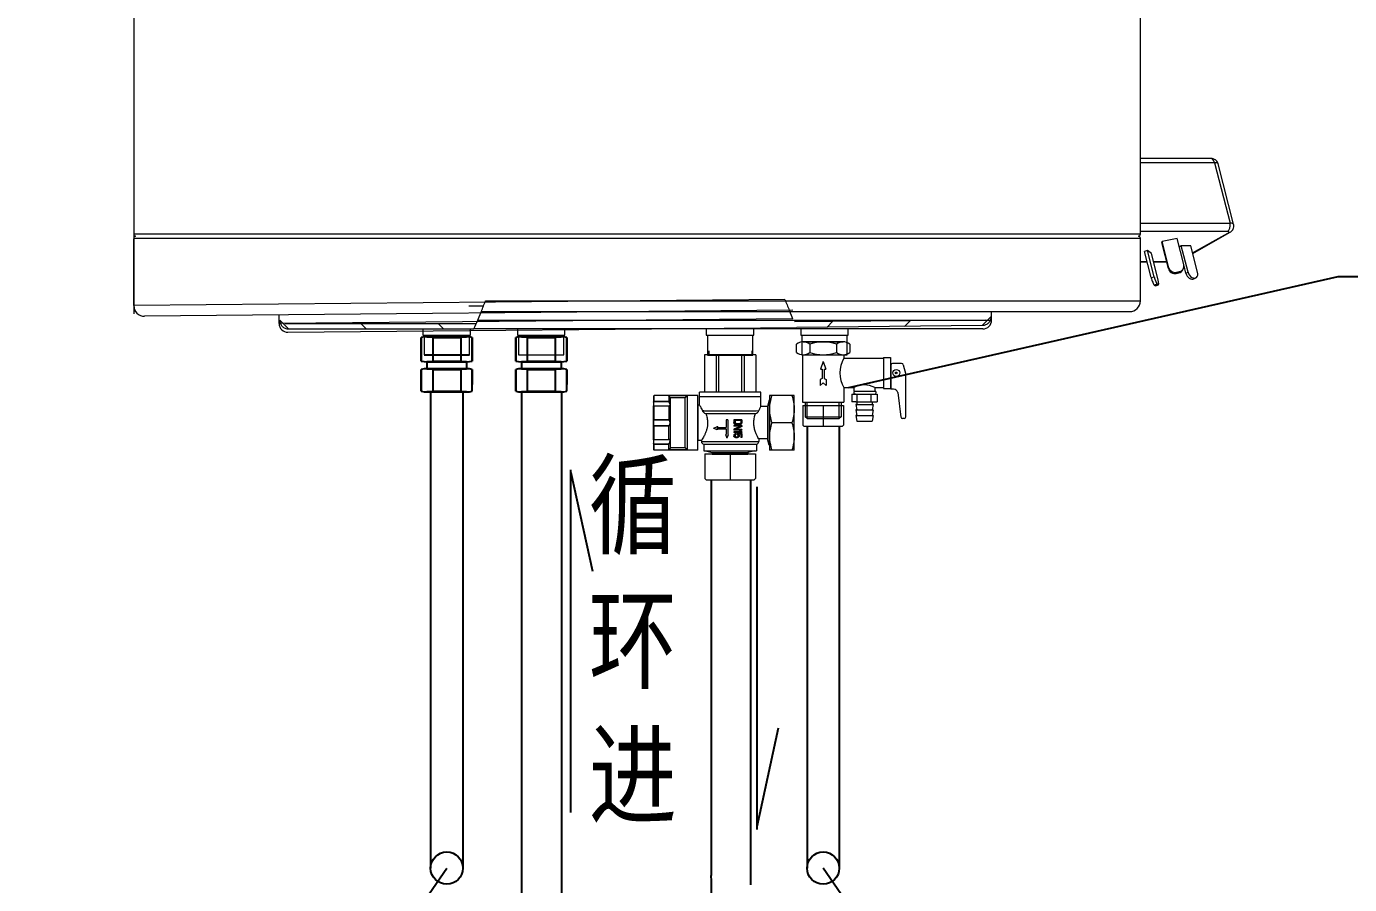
# Model space of a CAD drawing. Extents: x 27938 to 1507990, y 110129 to 923079.
# Drawn here: x 478687 to 483098, y 455730 to 458590 of the extents above; entities that cross this region are included whole.
import ezdxf

# ---------------------------------------------------------------- set-up
doc = ezdxf.new("R2010")
doc.units = 0
doc.header["$LTSCALE"] = 1000
doc.header["$MEASUREMENT"] = 0
doc.linetypes.add('CENTER', pattern=[50.8, 31.75, -6.35, 6.35, -6.35])
doc.linetypes.add('HIDDEN', pattern=[0.375, 0.25, -0.125])
for name, color, linetype in [('$TD_AUDIT_GENERATED_(2BA)', 7, 'Continuous'), ('$TD_AUDIT_GENERATED_(327)', 7, 'Continuous'), ('02___PRT_ALL_AXES', 7, 'Continuous'), ('3', 3, 'CENTER'), ('DEFAULT_2', 8, 'HIDDEN'), ('G1／2外丝循环热管', 7, 'Continuous'), ('TWT_TEXT', 7, 'Continuous'), ('三线漏电10A-2M', 7, 'Continuous'), ('太阳能', 252, 'Continuous'), ('实线层', 7, 'Continuous'), ('进出水斜面接头', 7, 'Continuous')]:
    doc.layers.add(name, color=color, linetype=linetype)
for name, color, linetype, lineweight in [('CAXA0', 7, 'Continuous', 70), ('细实线', 3, 'Continuous', 15), ('轮廓线', 7, 'Continuous', 40)]:
    doc.layers.add(name, color=color, linetype=linetype, lineweight=lineweight)
doc.styles.add('_TWT_DIM', font='', dxfattribs={"width": 0.8, "height": 3.5})
doc.styles.get('_TWT_DIM').set_extended_font_data('FangSong_GB2312')

# ---------------------------------------------------------------- blocks, each defined once
blk = doc.blocks.new('接头1')
at = {"layer": '太阳能', "color": 0, "linetype": 'ByBlock', "lineweight": -3, "ltscale": 100}
for p, q in [((-8.04, -0.48), (8.04, -0.48)), ((-8.04, -0.48), (-8.04, -13.86)), ((8.04, -0.48), (8.04, -13.86)), ((-11.3, -14.34), (-11.3, -18.28)), ((-8.04, -13.86), (8.04, -13.86)), ((11.3, -14.34), (11.3, -18.28)), ((-8.04, -18.77), (8.04, -18.77)), ((-8.04, -18.77), (-8.04, -31.03)), ((8.04, -18.77), (8.04, -31.03)), ((-8.04, -31.03), (8.04, -31.03))]:
    blk.add_line(p, q, dxfattribs=at)
for points in [[(-11.3, 0), (11.3, 0)], [(11.3, 0), (-11.3, 0)], [(-14.56, -13.86), (-14.56, -0.48)], [(-14.56, -0.48), (-14.56, -13.86)], [(14.56, -0.48), (14.56, -13.86)], [(14.56, -13.86), (14.56, -0.48)], [(11.3, -14.34), (-11.3, -14.34)], [(-11.3, -14.34), (11.3, -14.34)], [(-14.56, -31.03), (-14.56, -18.77)], [(-14.56, -18.77), (-14.56, -31.03)], [(-11.3, -18.28), (11.3, -18.28)], [(-11.3, -18.28), (11.3, -18.28)], [(11.3, -18.28), (-11.3, -18.28)], [(14.56, -18.77), (14.56, -27.19)], [(14.56, -31.03), (14.56, -18.77)], [(11.3, -31.52), (-11.3, -31.52)], [(-11.3, -31.52), (11.3, -31.52)]]:
    blk.add_lwpolyline(points, dxfattribs=at)
for centre, start, end in [((-11.3, -11.2), 73.08666, 106.91334), ((11.3, -11.2), 73.08666, 106.91334), ((-11.3, -3.14), 253.08666, 286.91334), ((11.3, -3.14), 253.08666, 286.91334), ((-11.3, -29.48), 73.08666, 106.91334), ((11.3, -29.48), 73.08666, 106.91334), ((-11.3, -20.32), 253.08666, 286.91334), ((11.3, -20.32), 253.08666, 286.91334)]:
    blk.add_arc(centre, 11.2, start, end, dxfattribs=at)

msp = doc.modelspace()

# ---------------------------------------------------------------- hatches: boundary and pattern name
at = {"layer": '$TD_AUDIT_GENERATED_(327)', "lineweight": 0}
h = msp.add_hatch(dxfattribs=at)
h.set_pattern_fill('LINE', color=0, scale=57.539569, angle=135, style=0)
h.set_pattern_definition([(135, (475638.2, 455562.7), (-129.18, -129.18), [])])
edge = h.paths.add_edge_path()
edge.add_line((479549.6, 457600.2), (479549.6, 457654.1))
edge.add_line((479549.6, 457654.1), (479531.6, 457654.1))
edge.add_line((479531.6, 457654.1), (479531.6, 457611))
edge.add_spline(control_points=[(479531.6, 457611), (479531.6, 457609.1), (479531.8, 457607.2), (479532.5, 457603.5), (479533, 457601.7), (479534.5, 457598.2), (479535.4, 457596.6), (479537.5, 457593.4), (479538.7, 457592), (479541.3, 457589.3), (479542.8, 457588.1), (479545.9, 457586), (479547.6, 457585.1), (479551.1, 457583.7), (479552.9, 457583.1), (479556.6, 457582.4), (479558.5, 457582.2), (479560.4, 457582.2)], knot_values=[0, 0, 0, 0, 0.125, 0.125, 0.25, 0.25, 0.375, 0.375, 0.5, 0.5, 0.625, 0.625, 0.75, 0.75, 0.875, 0.875, 1, 1, 1, 1], degree=3, periodic=0)
edge.add_line((479560.4, 457582.2), (480178.8, 457582.2))
edge.add_arc((478947.4, 458147.7), 1355.1, 335.3342, 336.1681)
edge.add_line((480186.9, 457600.2), (479549.6, 457600.2))
h = msp.add_hatch(dxfattribs=at)
h.set_pattern_fill('LINE', color=0, scale=57.539569, angle=135, style=0)
h.set_pattern_definition([(45.5408, (485815.08, 455610.72), (130.3935, -127.955), [])])
edge = h.paths.add_edge_path()
edge.add_line((481884.7, 457611.2), (481884.1, 457665.1))
edge.add_line((481884.1, 457665.1), (481902.1, 457665.3))
edge.add_line((481902.1, 457665.3), (481902.5, 457622.2))
edge.add_spline(control_points=[(481902.5, 457622.2), (481902.6, 457620.3), (481902.4, 457618.4), (481901.7, 457614.7), (481901.2, 457612.9), (481899.7, 457609.4), (481898.9, 457607.7), (481896.8, 457604.6), (481895.6, 457603.1), (481893, 457600.4), (481891.5, 457599.2), (481888.4, 457597.1), (481886.8, 457596.2), (481883.3, 457594.7), (481881.5, 457594.1), (481877.8, 457593.3), (481875.9, 457593.1), (481874, 457593.1)], knot_values=[0, 0, 0, 0, 0.125, 0.125, 0.25, 0.25, 0.375, 0.375, 0.5, 0.5, 0.625, 0.625, 0.75, 0.75, 0.875, 0.875, 1, 1, 1, 1], degree=3, periodic=0)
edge.add_line((481874, 457593.1), (481255.6, 457587.3))
edge.add_arc((482481.7, 458164.4), 1355.1, 204.3727, 205.2065, ccw=False)
edge.add_line((481247.3, 457605.2), (481884.7, 457611.2))

# ---------------------------------------------------------------- linework, layer by layer
at = {"layer": '$TD_AUDIT_GENERATED_(2BA)', "color": 0, "lineweight": 0}
for p, q in [((480327.8, 457495.9), (480478.8, 457495.9)), ((481272.4, 457495.9), (481423.4, 457495.9))]:
    msp.add_line(p, q, dxfattribs=at)
for centre, start, end in [((482481.7, 458164.4), 200.9255, 202.5565), ((478947.4, 458147.7), 337.9842, 339.6152)]:
    msp.add_arc(centre, 1355.1, start, end, dxfattribs=at)
at = {"layer": '$TD_AUDIT_GENERATED_(327)', "color": 0, "lineweight": 0}
for p, q in [((480209, 457657.7), (480162.3, 457657.7)), ((480191.6, 457611), (480204, 457641.1)), ((481242.5, 457615.9), (481229.9, 457645.9)), ((481904.7, 457611), (481904.7, 457639.7)), ((479529.6, 457599.8), (479529.3, 457628.5)), ((481242.5, 457615.9), (479529.6, 457599.8)), ((479549.6, 457600.2), (480186.9, 457600.2)), ((480191.6, 457611), (481904.7, 457611)), ((481884.7, 457611.2), (481247.3, 457605.2)), ((481874, 457593.1), (481255.6, 457587.3)), ((479558.6, 457571.3), (481255.6, 457587.3)), ((479560.4, 457582.2), (480178.8, 457582.2)), ((481875.9, 457582.2), (480178.8, 457582.2))]:
    msp.add_line(p, q, dxfattribs=at)
for centre, radius, start, end in [((479558.3, 457600), 28.8, 180.5408, 270.5408), ((478947.4, 458147.7), 1355.1, 335.3342, 336.6658), ((481875.9, 457611), 28.8, 270, 0)]:
    msp.add_arc(centre, radius, start, end, dxfattribs=at)
for points in [[(479531.6, 457611), (479531.6, 457609.1), (479531.8, 457607.2), (479532.5, 457603.5), (479533, 457601.7), (479534.5, 457598.2), (479535.4, 457596.6), (479537.5, 457593.4), (479538.7, 457592), (479541.3, 457589.3), (479542.8, 457588.1), (479545.9, 457586), (479547.6, 457585.1), (479551.1, 457583.7), (479552.9, 457583.1), (479556.6, 457582.4), (479558.5, 457582.2), (479560.4, 457582.2)], [(481902.5, 457622.2), (481902.6, 457620.3), (481902.4, 457618.4), (481901.7, 457614.7), (481901.2, 457612.9), (481899.7, 457609.4), (481898.9, 457607.7), (481896.8, 457604.6), (481895.6, 457603.1), (481893, 457600.4), (481891.5, 457599.2), (481888.4, 457597.1), (481886.8, 457596.2), (481883.3, 457594.7), (481881.5, 457594.1), (481877.8, 457593.3), (481875.9, 457593.1), (481874, 457593.1)]]:
    msp.add_open_spline(points, degree=3, knots=[0, 0, 0, 0, 0.125, 0.125, 0.25, 0.25, 0.375, 0.375, 0.5, 0.5, 0.625, 0.625, 0.75, 0.75, 0.875, 0.875, 1, 1, 1, 1], dxfattribs=at)
at = {"color": 0, "ltscale": 9}
for p, q in [((481428.8, 457386.6), (483060.7, 457756.5)), ((483060.7, 457756.5), (486428.5, 457756.5))]:
    msp.add_line(p, q, dxfattribs=at)
at = {"color": 0, "lineweight": 0}
for p, q in [((481254.3, 457503.5), (481254.3, 457531.5)), ((481276.6, 457539.1), (481410.1, 457539.1)), ((481298.8, 457531.5), (481298.8, 457503.5)), ((481387.9, 457531.5), (481387.9, 457503.5)), ((481432.4, 457531.5), (481432.4, 457503.5)), ((481274.3, 457496), (481274.3, 457337.7)), ((481276.6, 457495.9), (481410.1, 457495.9)), ((481343.4, 457473.2), (481334.7, 457448.4)), ((481343.4, 457473.2), (481352, 457448.4)), ((481412.4, 457496), (481412.4, 457484.4)), ((481412.4, 457484.4), (481544.8, 457484.4)), ((481544.8, 457487.3), (481544.8, 457484.4)), ((481544.8, 457487.3), (481567.8, 457487.3)), ((481544.8, 457484.4), (481544.8, 457383.7)), ((481567.8, 457487.3), (481567.8, 457383.7)), ((481569.1, 457461.4), (481569.1, 457380.8)), ((481604.9, 457467.1), (481574.9, 457467.1)), ((481610.5, 457462.7), (481618.6, 457429.7)), ((481339.9, 457416.8), (481333.6, 457413.9)), ((481333.6, 457413.9), (481333.6, 457393.8)), ((481334.7, 457448.4), (481339.9, 457448.4)), ((481339.9, 457448.4), (481339.9, 457416.8)), ((481346.8, 457448.4), (481352, 457448.4)), ((481346.8, 457448.4), (481346.8, 457416.8)), ((481346.8, 457416.8), (481353.1, 457413.9)), ((481353.1, 457413.9), (481353.1, 457393.8)), ((481618.6, 457343.1), (481618.6, 457429.7)), ((481343.4, 457402.4), (481333.6, 457393.8)), ((481343.4, 457402.4), (481353.1, 457393.8)), ((481412.4, 457386.6), (481445.1, 457386.6)), ((481412.4, 457386.6), (481412.4, 457337.7)), ((481445.1, 457375.1), (481507.1, 457375.1)), ((481504.5, 457375.1), (481515.5, 457375.1)), ((481515.7, 457386.6), (481544.8, 457386.6)), ((481544.8, 457383.7), (481567.8, 457383.7)), ((481578.3, 457380.8), (481569.1, 457380.8)), ((481592.4, 457370.2), (481602.6, 457288)), ((481274.3, 457337.7), (481286.7, 457337.7)), ((481283.8, 457337.7), (481412.4, 457337.7)), ((481283.8, 457337.7), (481283.8, 457288.8)), ((481402.9, 457337.7), (481402.9, 457288.8)), ((481439, 457364.2), (481439, 457339.5)), ((481439, 457364.2), (481455.4, 457364.2)), ((481452.8, 457339.5), (481439, 457339.5)), ((481452.3, 457330.3), (481455.7, 457311.9)), ((481455.4, 457330.3), (481452.3, 457330.3)), ((481452.8, 457339.5), (481504, 457339.5)), ((481455.4, 457364.2), (481455.4, 457330.3)), ((481455.4, 457364.2), (481501.5, 457364.2)), ((481455.4, 457330.3), (481506.6, 457330.3)), ((481501.5, 457364.2), (481523.9, 457364.2)), ((481502.4, 457364.2), (481502.4, 457339.5)), ((481504, 457339.5), (481523.9, 457339.5)), ((481509.8, 457330.3), (481506.4, 457311.9)), ((481506.6, 457339.5), (481506.6, 457330.3)), ((481506.6, 457330.3), (481509.8, 457330.3)), ((481523.9, 457364.2), (481523.9, 457339.5)), ((481618.6, 457288.8), (481618.6, 457343.1)), ((481289.6, 457283), (481283.8, 457288.8)), ((481283.8, 457288.8), (481402.9, 457288.8)), ((481289.6, 457283), (481397.2, 457283)), ((481402.9, 457288.8), (481397.2, 457283)), ((481452.3, 457311.9), (481455.7, 457293.4)), ((481455.7, 457311.9), (481452.3, 457311.9)), ((481455.7, 457293.4), (481452.3, 457293.4)), ((481452.3, 457293.4), (481455.7, 457275)), ((481455.7, 457311.9), (481506.4, 457311.9)), ((481455.7, 457293.4), (481506.4, 457293.4)), ((481509.8, 457311.9), (481506.4, 457293.4)), ((481506.4, 457311.9), (481509.8, 457311.9)), ((481506.4, 457293.4), (481509.8, 457293.4)), ((481509.8, 457293.4), (481506.4, 457275)), ((481612.9, 457283), (481608.3, 457283)), ((481455.7, 457275), (481506.4, 457275))]:
    msp.add_line(p, q, dxfattribs=at)
at = {"color": 7, "lineweight": 0}
for p, q in [((480947.6, 457495.9), (480947.6, 457371.2)), ((481118.6, 457495.9), (480947.6, 457495.9)), ((480986.1, 457495.9), (480986.1, 457371.2)), ((480994.6, 457495.9), (480994.6, 457371.2)), ((481071.6, 457495.9), (481071.6, 457371.2)), ((481080.1, 457495.9), (481080.1, 457371.2)), ((481118.6, 457495.9), (481118.6, 457371.2)), ((480778, 457358.1), (480778, 457324.9)), ((480778, 457213.4), (480778, 457324.9)), ((480779.1, 457326), (480779.1, 457338.4)), ((480779.7, 457339), (480779.7, 457359.8)), ((480829, 457340.1), (480779.7, 457340.1)), ((480828.5, 457339), (480779.7, 457339)), ((480779.7, 457326.1), (480828.6, 457326.1)), ((480779.7, 457278.3), (480779.7, 457326.1)), ((480779.7, 457325.7), (480829, 457325.7)), ((480828.5, 457339), (480829, 457340.1)), ((480828.6, 457326.1), (480828.6, 457326.1)), ((480828.8, 457325.9), (480829, 457325.7)), ((480891.4, 457359.5), (480829, 457359.5)), ((480834.7, 457352.5), (480829, 457359.5)), ((480829, 457359.5), (480829, 457340.2)), ((480829, 457340.2), (480829, 457340.1)), ((480829, 457325.7), (480829, 457325.5)), ((480829, 457325.5), (480829, 457279.5)), ((480829.7, 457325.9), (480829.7, 457325.9)), ((480882.9, 457352.5), (480834.7, 457352.5)), ((480834.7, 457185.7), (480834.7, 457352.5)), ((480891.4, 457359.5), (480882.9, 457352.5)), ((480882.9, 457185.7), (480882.9, 457352.5)), ((480891.4, 457178.7), (480891.4, 457359.5)), ((481163.5, 457344.1), (481157.8, 457323)), ((481163.5, 457344.1), (481163.5, 457194.2)), ((481164.1, 457359.8), (481164.1, 457178.4)), ((481246.8, 457359.8), (481164.1, 457359.8)), ((481246.8, 457178.4), (481246.8, 457359.8)), ((480945.5, 457308.6), (480941.1, 457308.6)), ((480951.9, 457300.3), (481117.9, 457300.3)), ((481112.5, 457308.5), (480953.5, 457308.5)), ((481112.6, 457308.5), (481112.5, 457308.5)), ((481120.5, 457308.5), (481112.6, 457308.5)), ((481128.3, 457308.6), (481120.5, 457308.5)), ((481157.8, 457323), (481135.1, 457323)), ((481157.8, 457323), (481157.8, 457215.3)), ((480779.1, 457260.4), (480779.1, 457277.9)), ((480829, 457279.3), (480779.7, 457279.3)), ((480828.5, 457278.3), (480779.7, 457278.3)), ((480779.7, 457260), (480828.5, 457260)), ((480779.7, 457212.2), (480779.7, 457260)), ((480779.7, 457258.9), (480829, 457258.9)), ((480829, 457279.5), (480829, 457279.3)), ((480829, 457258.9), (480829, 457258.7)), ((480829, 457212.8), (480829, 457258.7)), ((480977.2, 457251.4), (480989.3, 457255.9)), ((480977.2, 457251.4), (480989.3, 457247)), ((480991.8, 457255.9), (480989.3, 457255.9)), ((480989.3, 457255.9), (480989.3, 457254)), ((480989.3, 457254), (481019.9, 457254)), ((480989.3, 457248.9), (481019.9, 457248.9)), ((480989.3, 457248.9), (480989.3, 457247)), ((480991.8, 457247), (480989.3, 457247)), ((480991.8, 457255.9), (480991.8, 457254)), ((480991.8, 457248.9), (480991.8, 457247)), ((481025.8, 457279.6), (481019.9, 457279.6)), ((481019.9, 457279.6), (481019.9, 457254)), ((481019.9, 457248.9), (481019.9, 457230.5)), ((481025.3, 457279.6), (481025.3, 457230.5)), ((481025.8, 457279.6), (481025.8, 457230.5)), ((481045, 457279.6), (481045, 457270.1)), ((481072.7, 457279.6), (481045, 457279.6)), ((481045.6, 457268.1), (481045, 457270.1)), ((481045, 457260.5), (481045, 457258.1)), ((481072.7, 457260.5), (481045, 457260.5)), ((481068.6, 457258.1), (481045, 457258.1)), ((481068.6, 457258.1), (481045, 457248.1)), ((481045, 457248.1), (481045, 457244.5)), ((481072.7, 457244.5), (481045, 457244.5)), ((481045, 457239), (481045, 457236.6)), ((481067.4, 457239), (481045, 457239)), ((481072.7, 457236.6), (481045, 457236.6)), ((481046.7, 457266.5), (481045.6, 457268.1)), ((481049, 457264.9), (481046.7, 457266.5)), ((481048.4, 457277.2), (481048.4, 457270.1)), ((481068.6, 457277.2), (481048.4, 457277.2)), ((481049, 457268.5), (481048.4, 457270.1)), ((481050.5, 457270.1), (481048.4, 457270.1)), ((481050.2, 457267.3), (481049, 457268.5)), ((481051, 457268.5), (481049, 457268.5)), ((481051.3, 457264.1), (481049, 457264.9)), ((481072, 457256.9), (481049, 457246.9)), ((481072.7, 457246.9), (481049, 457246.9)), ((481051.9, 457266.5), (481050.2, 457267.3)), ((481052.1, 457267.3), (481050.2, 457267.3)), ((481050.5, 457277.2), (481050.5, 457270.1)), ((481051, 457268.5), (481050.5, 457270.1)), ((481052.1, 457267.3), (481051, 457268.5)), ((481072.7, 457256.9), (481051, 457246.9)), ((481054.2, 457263.7), (481051.3, 457264.1)), ((481054.2, 457266.1), (481051.9, 457266.5)), ((481053.7, 457266.5), (481051.9, 457266.5)), ((481053.7, 457266.5), (481052.1, 457267.3)), ((481055.9, 457266.1), (481053.7, 457266.5)), ((481062.8, 457266.1), (481054.2, 457266.1)), ((481064, 457263.7), (481054.2, 457263.7)), ((481065.1, 457266.5), (481062.8, 457266.1)), ((481065.7, 457264.1), (481062.8, 457263.7)), ((481067.4, 457239), (481063.4, 457241.4)), ((481068.9, 457241.4), (481063.4, 457241.4)), ((481066.7, 457264.1), (481064, 457263.7)), ((481066.8, 457267.3), (481065.1, 457266.5)), ((481068, 457264.9), (481065.7, 457264.1)), ((481066.7, 457264.1), (481065.7, 457264.1)), ((481068.9, 457264.9), (481066.7, 457264.1)), ((481068, 457268.5), (481066.8, 457267.3)), ((481068.6, 457270.1), (481068, 457268.5)), ((481070.3, 457266.5), (481068, 457264.9)), ((481068.9, 457264.9), (481068, 457264.9)), ((481072, 457239), (481068, 457241.4)), ((481068.6, 457277.2), (481068.6, 457270.1)), ((481071.1, 457266.5), (481068.9, 457264.9)), ((481072.7, 457239), (481068.9, 457241.4)), ((481071.4, 457268.1), (481070.3, 457266.5)), ((481071.1, 457266.5), (481070.3, 457266.5)), ((481072.2, 457268.1), (481071.1, 457266.5)), ((481072, 457270.1), (481071.4, 457268.1)), ((481072.2, 457268.1), (481071.4, 457268.1)), ((481072, 457279.6), (481072, 457270.1)), ((481072.7, 457270.1), (481072, 457270.1)), ((481072, 457260.5), (481072, 457256.9)), ((481072.7, 457256.9), (481072, 457256.9)), ((481072, 457246.9), (481072, 457244.5)), ((481072.7, 457239), (481072, 457239)), ((481072, 457239), (481072, 457236.6)), ((481072.7, 457270.1), (481072.2, 457268.1)), ((481072.7, 457279.6), (481072.7, 457270.1)), ((481072.7, 457260.5), (481072.7, 457256.9)), ((481072.7, 457246.9), (481072.7, 457244.5)), ((481072.7, 457239), (481072.7, 457236.6)), ((481239.2, 457269.1), (481171.7, 457269.1)), ((480778, 457213.4), (480778, 457180.1)), ((480779.1, 457199.9), (480779.1, 457212.2)), ((480829, 457212.6), (480779.7, 457212.6)), ((480828.6, 457212.2), (480779.7, 457212.2)), ((480779.7, 457199.2), (480828.5, 457199.2)), ((480779.7, 457178.4), (480779.7, 457199.2)), ((480779.7, 457198.2), (480829, 457198.2)), ((480828.5, 457199.2), (480829, 457198.2)), ((480828.6, 457212.2), (480828.6, 457212.2)), ((480828.8, 457212.3), (480829, 457212.6)), ((480829, 457212.8), (480829, 457212.6)), ((480829, 457198.2), (480829, 457198)), ((480829, 457178.7), (480829, 457198)), ((480829.7, 457212.3), (480829.7, 457212.3)), ((480937.6, 457209.9), (480937.6, 457206.7)), ((480937.6, 457206.7), (481128.6, 457206.7)), ((480945.2, 457198.3), (481121, 457198.3)), ((480945.2, 457198.3), (480945.2, 457175.6)), ((481017.9, 457230.5), (481019.9, 457230.5)), ((481017.9, 457230.5), (481022.6, 457219.1)), ((481022.6, 457219.1), (481027.3, 457230.5)), ((481023.2, 457219.1), (481022.6, 457219.1)), ((481023.2, 457219.1), (481027.7, 457230.5)), ((481027.7, 457230.5), (481025.3, 457230.5)), ((481045.6, 457229.4), (481045, 457227.4)), ((481045, 457227.4), (481045, 457225)), ((481045.6, 457223), (481045, 457225)), ((481047.3, 457231.4), (481045.6, 457229.4)), ((481047.3, 457221), (481045.6, 457223)), ((481049.6, 457232.6), (481047.3, 457231.4)), ((481049.6, 457219.8), (481047.3, 457221)), ((481048.4, 457229), (481047.9, 457227.4)), ((481049.9, 457227.4), (481047.9, 457227.4)), ((481047.9, 457227.4), (481047.9, 457225)), ((481048.4, 457223.4), (481047.9, 457225)), ((481049.9, 457225), (481047.9, 457225)), ((481049.6, 457230.2), (481048.4, 457229)), ((481050.5, 457229), (481048.4, 457229)), ((481049.6, 457222.2), (481048.4, 457223.4)), ((481050.5, 457223.4), (481048.4, 457223.4)), ((481051.9, 457233.4), (481049.6, 457232.6)), ((481051.9, 457231), (481049.6, 457230.2)), ((481051.5, 457230.2), (481049.6, 457230.2)), ((481051.3, 457221.4), (481049.6, 457222.2)), ((481051.5, 457222.2), (481049.6, 457222.2)), ((481052.5, 457219), (481049.6, 457219.8)), ((481050.5, 457229), (481049.9, 457227.4)), ((481049.9, 457227.4), (481049.9, 457225)), ((481050.5, 457223.4), (481049.9, 457225)), ((481051.5, 457230.2), (481050.5, 457229)), ((481051.5, 457222.2), (481050.5, 457223.4)), ((481053, 457221), (481051.3, 457221.4)), ((481053.2, 457221.4), (481051.3, 457221.4)), ((481053.7, 457231), (481051.5, 457230.2)), ((481053.2, 457221.4), (481051.5, 457222.2)), ((481053.7, 457233.4), (481051.9, 457233.4)), ((481051.9, 457233.4), (481051.9, 457231)), ((481053.7, 457231), (481051.9, 457231)), ((481056.4, 457219), (481052.5, 457219)), ((481054.2, 457221), (481053, 457221)), ((481054.5, 457221.1), (481053.2, 457221.4)), ((481053.7, 457233.4), (481053.7, 457231)), ((481055.9, 457221.4), (481054.2, 457221)), ((481057.6, 457219.8), (481054.8, 457219)), ((481057.6, 457222.2), (481055.9, 457221.4)), ((481059.1, 457219.8), (481056.4, 457219)), ((481072.7, 457233.4), (481057.1, 457233.4)), ((481057.1, 457233.4), (481057.1, 457230.6)), ((481058.8, 457229), (481057.1, 457230.6)), ((481058.8, 457223.4), (481057.6, 457222.2)), ((481059.9, 457221), (481057.6, 457219.8)), ((481059.1, 457219.8), (481057.6, 457219.8)), ((481059.4, 457227.4), (481058.8, 457229)), ((481059.4, 457225), (481058.8, 457223.4)), ((481061.3, 457221), (481059.1, 457219.8)), ((481059.4, 457227.4), (481059.4, 457225)), ((481069.1, 457231.4), (481059.9, 457231.4)), ((481061.7, 457229.4), (481059.9, 457231.4)), ((481061.7, 457223), (481059.9, 457221)), ((481061.3, 457221), (481059.9, 457221)), ((481062.9, 457229.4), (481061.3, 457231.4)), ((481062.9, 457223), (481061.3, 457221)), ((481062.9, 457229.4), (481061.7, 457229.4)), ((481062.2, 457227.4), (481061.7, 457229.4)), ((481062.2, 457225), (481061.7, 457223)), ((481062.9, 457223), (481061.7, 457223)), ((481063.5, 457227.4), (481062.2, 457227.4)), ((481062.2, 457227.4), (481062.2, 457225)), ((481063.5, 457225), (481062.2, 457225)), ((481063.5, 457227.4), (481062.9, 457229.4)), ((481063.5, 457225), (481062.9, 457223)), ((481063.5, 457227.4), (481063.5, 457225)), ((481069.1, 457231.4), (481069.1, 457219.8)), ((481072.7, 457219.8), (481069.1, 457219.8)), ((481072, 457233.4), (481072, 457219.8)), ((481072.7, 457233.4), (481072.7, 457219.8)), ((481121, 457198.3), (481121, 457175.6)), ((481128.6, 457215.3), (481128.6, 457206.7)), ((481157.8, 457215.3), (481128.6, 457215.3)), ((481163.5, 457194.2), (481157.8, 457215.3)), ((480834.7, 457185.7), (480829, 457178.7)), ((480891.4, 457178.7), (480829, 457178.7)), ((480882.9, 457185.7), (480834.7, 457185.7)), ((480891.4, 457178.7), (480882.9, 457185.7)), ((480950.9, 457175.6), (480973.6, 457169.9)), ((480973.6, 457169.9), (481092.6, 457169.9)), ((480973.6, 457169.9), (480973.6, 457164.2)), ((480973.6, 457164.2), (481092.6, 457164.2)), ((481115.3, 457175.6), (481092.6, 457169.9)), ((481092.6, 457169.9), (481092.6, 457164.2)), ((481246.8, 457178.4), (481164.1, 457178.4))]:
    msp.add_line(p, q, dxfattribs=at)
at = {"color": 0, "lineweight": 0, "ltscale": 0.5}
for p, q in [((481445.1, 457386.6), (481445.1, 457375.1)), ((481515.5, 457386.6), (481515.5, 457375.1))]:
    msp.add_line(p, q, dxfattribs=at)
at = {"color": 7, "lineweight": 0}
for points in [[(480778, 457324.9), (480778, 457325.2), (480778.2, 457325.5), (480778.4, 457325.8), (480778.7, 457325.9), (480778.9, 457326), (480779.2, 457326.1), (480779.5, 457326.1), (480779.7, 457326.1)], [(480828.6, 457326.1), (480829.1, 457326), (480829.7, 457325.9)], [(480779.7, 457212.2), (480779.6, 457212.2), (480779.2, 457212.2), (480778.9, 457212.2), (480778.7, 457212.3), (480778.4, 457212.5), (480778.2, 457212.7), (480778, 457213), (480778, 457213.4)], [(480829.7, 457212.3), (480829.1, 457212.3), (480828.6, 457212.2)]]:
    msp.add_lwpolyline(points, dxfattribs=at)
at = {"color": 0, "lineweight": 0}
for radius in [11.5, 2.88]:
    msp.add_circle((481587, 457435.5), radius, dxfattribs=at)
for centre, radius, start, end in [((481276.6, 457502.6), 36.5, 52.3965, 127.6035), ((481276.6, 457532.4), 36.5, 232.3965, 307.6035), ((481343.4, 457404.5), 134.5, 70.6782, 109.3218), ((481343.4, 457630.4), 134.5, 250.6782, 289.3218), ((481410.1, 457502.6), 36.5, 52.3965, 127.6035), ((481410.1, 457532.4), 36.5, 232.3965, 307.6035), ((481497.2, 457435.5), 97.9, 150.012, 209.988), ((481574.9, 457461.4), 5.75, 90, 180), ((481604.9, 457461.4), 5.75, 13.8287, 90), ((481480.3, 457319.1), 76.1, 62.4208, 117.5792), ((481514.1, 457369.6), 5.64, 286.7175, 74.8046), ((481578.3, 457366.4), 14.4, 15.0701, 90), ((481608.3, 457288.8), 5.75, 180, 270), ((481612.9, 457288.8), 5.75, 270, 0)]:
    msp.add_arc(centre, radius, start, end, dxfattribs=at)
at = {"color": 7, "lineweight": 0}
for centre, radius, start, end in [((480779.7, 457358.1), 1.7, 90, 180), ((480952.6, 458204.8), 896.2, 269.5505, 270.0589), ((480946.1, 457206.7), 8.5, 180, 264.2608), ((481120.1, 457206.7), 8.5, 275.7392, 0), ((480779.7, 457180.1), 1.7, 180, 270)]:
    msp.add_arc(centre, radius, start, end, dxfattribs=at)
at = {"color": 0, "lineweight": 0, "extrusion": (0, 0, -1)}
msp.add_ellipse((481451, 457369.6), major_axis=(0, 5.33), ratio=0.821044, start_param=3.061841, end_param=6.362936, dxfattribs=at)
at = {"color": 7, "lineweight": 0}
for points, knots in [([(480778, 457338.5), (480778, 457338.7), (480778.1, 457339.1), (480778.4, 457339.6), (480779, 457340), (480779.5, 457340.1), (480779.7, 457340.1)], [0, 0, 0, 0, 0.237291, 0.481603, 0.736752, 1, 1, 1, 1]), ([(480778, 457338.5), (480778, 457338.5), (480778, 457338.5), (480778.1, 457338.5), (480778.2, 457338.5), (480778.4, 457338.4), (480778.7, 457338.4), (480779, 457338.4), (480779.1, 457338.4)], [0, 0, 0, 0, 0.026976, 0.085989, 0.178739, 0.302157, 0.62268, 1, 1, 1, 1]), ([(480779.7, 457325.7), (480779.5, 457325.7), (480779.1, 457325.6), (480778.7, 457325.5), (480778.5, 457325.4), (480778.3, 457325.3), (480778.1, 457325.1), (480778, 457325), (480778, 457324.9)], [0, 0, 0, 0, 0.327842, 0.47923, 0.616495, 0.736879, 0.839483, 1, 1, 1, 1]), ([(480779.7, 457339), (480779.6, 457339), (480779.4, 457339), (480779.2, 457338.8), (480779.1, 457338.6), (480779.1, 457338.4)], [0, 0, 0, 0, 0.252892, 0.50505, 1, 1, 1, 1]), ([(480833, 457329.9), (480832.9, 457330.7), (480832.5, 457332.3), (480831.4, 457334.6), (480830.1, 457336.8), (480829, 457338.3), (480828.5, 457339)], [0, 0, 0, 0, 0.222137, 0.472559, 0.735363, 1, 1, 1, 1]), ([(480828.6, 457326.1), (480828.6, 457326.1), (480828.7, 457326), (480828.8, 457326), (480828.8, 457325.9)], [0, 0, 0, 0, 0.229322, 1, 1, 1, 1]), ([(480833.9, 457329.7), (480833.8, 457330.6), (480833.3, 457332.4), (480832.2, 457335), (480830.8, 457337.7), (480829.6, 457339.4), (480829, 457340.2)], [0, 0, 0, 0, 0.222037, 0.472713, 0.735832, 1, 1, 1, 1]), ([(480829, 457325.5), (480829.3, 457325.4), (480830, 457325.3), (480831, 457325.2), (480831.9, 457325.4), (480832.6, 457325.8), (480833.3, 457326.5), (480833.7, 457327.4), (480833.9, 457328.5), (480833.9, 457329.3), (480833.9, 457329.7)], [0, 0, 0, 0, 0.130219, 0.250305, 0.362016, 0.469363, 0.579063, 0.699665, 0.838702, 1, 1, 1, 1]), ([(480829.7, 457325.9), (480830.2, 457325.9), (480830.9, 457326), (480831.7, 457326.4), (480832.2, 457326.9), (480832.7, 457327.4), (480832.9, 457328.2), (480833, 457329), (480833, 457329.6), (480833, 457329.9)], [0, 0, 0, 0, 0.235168, 0.346094, 0.456718, 0.572262, 0.698522, 0.840338, 1, 1, 1, 1]), ([(480931, 457328.4), (480932.1, 457326.6), (480935.7, 457320.2), (480939, 457313.5), (480941.1, 457308.6)], [0, 0, 0, 0, 0.275465, 1, 1, 1, 1]), ([(481171.7, 457359.8), (481169.4, 457352.5), (481166.5, 457341.2), (481164.4, 457326), (481164.1, 457318.3), (481164.1, 457314.5)], [0, 0, 0, 0, 0.501439, 0.750965, 1, 1, 1, 1]), ([(481239.2, 457359.8), (481241.5, 457352.5), (481244.4, 457341.2), (481246.5, 457326), (481246.8, 457318.3), (481246.8, 457314.5)], [0, 0, 0, 0, 0.501439, 0.750965, 1, 1, 1, 1]), ([(480941.1, 457308.5), (480941.5, 457307.6), (480942.7, 457305.7), (480946, 457302.4), (480949.3, 457300.8), (480951.7, 457300.3)], [0, 0, 0, 0, 0.225457, 0.470621, 1, 1, 1, 1]), ([(480951.7, 457300.3), (480951.7, 457300.3), (480951.8, 457300.3), (480951.9, 457300.3), (480951.9, 457300.3)], [0, 0, 0, 0, 0.498698, 1, 1, 1, 1]), ([(480951.9, 457300.3), (480953.8, 457295.5), (480956.1, 457288), (480957.8, 457277.4), (480958.2, 457271.9), (480958.2, 457269.1)], [0, 0, 0, 0, 0.48171, 0.738338, 1, 1, 1, 1]), ([(481128.6, 457215.3), (481128.2, 457216), (481126.8, 457218.6), (481123.8, 457224.2), (481119.7, 457233.1), (481115.4, 457244.6), (481112.3, 457258.2), (481111.6, 457272.9), (481113.7, 457287.1), (481116.4, 457296.1), (481117.9, 457300.3)], [0, 0, 0, 0, 0.026763, 0.102133, 0.215426, 0.356178, 0.515583, 0.683906, 0.849037, 1, 1, 1, 1]), ([(481117.9, 457300.3), (481120.4, 457300.8), (481123.7, 457302.5), (481126.9, 457305.8), (481127.9, 457307.7), (481128.3, 457308.6)], [0, 0, 0, 0, 0.539959, 0.782499, 1, 1, 1, 1]), ([(481128.3, 457308.6), (481129.8, 457312.2), (481132, 457317), (481134.5, 457321.7), (481135.1, 457323)], [0, 0, 0, 0, 0.730654, 1, 1, 1, 1]), ([(481164.1, 457314.5), (481164.1, 457310.6), (481164.4, 457303), (481166.5, 457287.7), (481169.4, 457276.5), (481171.7, 457269.1)], [0, 0, 0, 0, 0.249035, 0.498561, 1, 1, 1, 1]), ([(481246.8, 457314.5), (481246.8, 457310.6), (481246.5, 457303), (481244.4, 457287.7), (481241.5, 457276.5), (481239.2, 457269.1)], [0, 0, 0, 0, 0.249035, 0.498561, 1, 1, 1, 1]), ([(480778, 457278.8), (480778, 457278.9), (480778.1, 457279), (480778.3, 457279.1), (480778.5, 457279.2), (480778.7, 457279.2), (480779.1, 457279.3), (480779.5, 457279.3), (480779.7, 457279.3)], [0, 0, 0, 0, 0.129499, 0.225923, 0.346115, 0.488082, 0.648041, 1, 1, 1, 1]), ([(480778, 457278.8), (480778, 457278.7), (480778, 457278.4), (480778.3, 457278.1), (480778.7, 457277.9), (480779, 457277.9), (480779.1, 457277.9)], [0, 0, 0, 0, 0.220039, 0.458702, 0.72146, 1, 1, 1, 1]), ([(480778, 457259.5), (480778, 457259.6), (480778, 457259.8), (480778.3, 457260.1), (480778.7, 457260.3), (480779, 457260.4), (480779.1, 457260.3)], [0, 0, 0, 0, 0.220052, 0.458717, 0.721458, 1, 1, 1, 1]), ([(480779.7, 457258.9), (480779.5, 457258.9), (480779.1, 457259), (480778.6, 457259), (480778.3, 457259.2), (480778.1, 457259.3), (480778, 457259.4), (480778, 457259.5)], [0, 0, 0, 0, 0.351785, 0.653576, 0.773826, 0.870333, 1, 1, 1, 1]), ([(480779.7, 457278.3), (480779.6, 457278.3), (480779.5, 457278.3), (480779.3, 457278.2), (480779.1, 457278.1), (480779.1, 457278), (480779.1, 457277.9)], [0, 0, 0, 0, 0.303713, 0.575521, 0.802454, 1, 1, 1, 1]), ([(480779.1, 457260.4), (480779.1, 457260.3), (480779.1, 457260.2), (480779.3, 457260.1), (480779.5, 457260), (480779.6, 457260), (480779.7, 457260)], [0, 0, 0, 0, 0.197977, 0.424389, 0.696079, 1, 1, 1, 1]), ([(480828.5, 457278.3), (480828.6, 457278.4), (480828.8, 457278.7), (480828.9, 457279.1), (480829, 457279.3)], [0, 0, 0, 0, 0.455896, 1, 1, 1, 1]), ([(480833, 457269.2), (480833, 457270.1), (480832.8, 457272), (480831.7, 457274.6), (480830.3, 457276.7), (480829.1, 457277.8), (480828.5, 457278.3)], [0, 0, 0, 0, 0.275569, 0.536454, 0.77751, 1, 1, 1, 1]), ([(480828.5, 457260), (480829.1, 457260.5), (480830.3, 457261.6), (480831.7, 457263.7), (480832.8, 457266.3), (480833, 457268.2), (480833, 457269.2)], [0, 0, 0, 0, 0.222326, 0.463381, 0.724379, 1, 1, 1, 1]), ([(480828.5, 457260), (480828.6, 457259.8), (480828.8, 457259.5), (480828.9, 457259.1), (480829, 457258.9)], [0, 0, 0, 0, 0.455901, 1, 1, 1, 1]), ([(480833.9, 457269.2), (480833.9, 457270.3), (480833.6, 457272.4), (480832.5, 457275.3), (480831, 457277.7), (480829.7, 457279), (480829, 457279.5)], [0, 0, 0, 0, 0.278673, 0.541432, 0.781703, 1, 1, 1, 1]), ([(480829, 457258.7), (480830.4, 457259.8), (480832.3, 457262.2), (480833.6, 457265.9), (480833.9, 457268.1), (480833.9, 457269.2)], [0, 0, 0, 0, 0.456993, 0.720574, 1, 1, 1, 1]), ([(481171.7, 457269.1), (481169.4, 457261.8), (481166.5, 457250.5), (481164.4, 457235.3), (481164.1, 457227.6), (481164.1, 457223.8)], [0, 0, 0, 0, 0.501439, 0.750965, 1, 1, 1, 1]), ([(481239.2, 457269.1), (481241.5, 457261.8), (481244.4, 457250.5), (481246.5, 457235.3), (481246.8, 457227.6), (481246.8, 457223.8)], [0, 0, 0, 0, 0.501439, 0.750965, 1, 1, 1, 1]), ([(480778, 457213.4), (480778, 457213.4), (480778, 457213.3), (480778, 457213.2), (480778.1, 457213.1)], [0, 0, 0, 0, 0.236609, 1, 1, 1, 1]), ([(480778, 457199.7), (480778, 457199.7), (480778, 457199.8), (480778.1, 457199.8), (480778.2, 457199.8), (480778.4, 457199.8), (480778.7, 457199.8), (480779, 457199.8), (480779.1, 457199.8)], [0, 0, 0, 0, 0.026979, 0.085967, 0.178678, 0.302057, 0.622548, 1, 1, 1, 1]), ([(480779.7, 457198.2), (480779.5, 457198.2), (480779, 457198.3), (480778.4, 457198.6), (480778.1, 457199.1), (480778, 457199.5), (480778, 457199.7)], [0, 0, 0, 0, 0.263027, 0.518177, 0.762539, 1, 1, 1, 1]), ([(480778.1, 457213.1), (480778.1, 457213.1), (480778.3, 457212.9), (480778.9, 457212.7), (480779.3, 457212.6), (480779.7, 457212.6)], [0, 0, 0, 0, 0.184754, 0.420802, 1, 1, 1, 1]), ([(480779.1, 457199.9), (480779.1, 457199.8), (480779.1, 457199.6), (480779.3, 457199.4), (480779.4, 457199.3), (480779.6, 457199.2), (480779.7, 457199.2)], [0, 0, 0, 0, 0.250259, 0.499779, 0.749609, 1, 1, 1, 1]), ([(480828.5, 457199.2), (480829.1, 457200), (480830.2, 457201.6), (480831.6, 457204.1), (480832.7, 457206.5), (480833, 457208.2), (480833, 457209)], [0, 0, 0, 0, 0.269482, 0.535982, 0.786, 1, 1, 1, 1]), ([(480828.6, 457212.2), (480828.6, 457212.2), (480828.7, 457212.2), (480828.8, 457212.3), (480828.8, 457212.3)], [0, 0, 0, 0, 0.229196, 1, 1, 1, 1]), ([(480833.9, 457209.3), (480833.9, 457209.7), (480833.8, 457210.4), (480833.6, 457211.3), (480833.1, 457212), (480832.4, 457212.6), (480831.7, 457212.9), (480830.8, 457213), (480829.9, 457213), (480829.3, 457212.9), (480829, 457212.8)], [0, 0, 0, 0, 0.153087, 0.286242, 0.40452, 0.515353, 0.626022, 0.741878, 0.866087, 1, 1, 1, 1]), ([(480829, 457198), (480829.7, 457198.9), (480830.9, 457200.8), (480832.4, 457203.7), (480833.5, 457206.5), (480833.9, 457208.4), (480833.9, 457209.3)], [0, 0, 0, 0, 0.268893, 0.535636, 0.785889, 1, 1, 1, 1]), ([(480833, 457209), (480833, 457209.5), (480832.9, 457210.2), (480832.5, 457211.1), (480831.9, 457211.7), (480831, 457212.2), (480830.2, 457212.3), (480829.7, 457212.3)], [0, 0, 0, 0, 0.288016, 0.41223, 0.528716, 0.756176, 1, 1, 1, 1]), ([(481164.1, 457223.8), (481164.1, 457219.9), (481164.4, 457212.3), (481166.5, 457197), (481169.4, 457185.8), (481171.7, 457178.4)], [0, 0, 0, 0, 0.249035, 0.498561, 1, 1, 1, 1]), ([(481246.8, 457223.8), (481246.8, 457219.9), (481246.5, 457212.3), (481244.4, 457197), (481241.5, 457185.8), (481239.2, 457178.4)], [0, 0, 0, 0, 0.249035, 0.498561, 1, 1, 1, 1])]:
    msp.add_open_spline(points, degree=3, knots=knots, dxfattribs=at)
at = {"layer": '02___PRT_ALL_AXES', "color": 7, "lineweight": 0}
for p, q in [((480931, 457328.4), (480931, 457371.2)), ((481135.1, 457371.2), (480931, 457371.2)), ((481135.1, 457323), (481135.1, 457371.2)), ((480925.4, 457359.8), (480779.7, 457359.8)), ((480925.4, 457178.4), (480925.4, 457359.8)), ((480931, 457328.4), (480925.4, 457328.4)), ((480931, 457357), (481135.1, 457357)), ((480937.6, 457209.9), (480925.4, 457209.9)), ((480925.4, 457178.4), (480779.7, 457178.4)), ((480945.2, 457175.6), (481121, 457175.6))]:
    msp.add_line(p, q, dxfattribs=at)
msp.add_open_spline([(480958.2, 457269.1), (480958.2, 457265.2), (480957.5, 457257.4), (480955, 457246.3), (480951.4, 457236.3), (480946.7, 457225.8), (480942, 457217.1), (480938.5, 457211.4), (480937.6, 457209.9)], degree=3, knots=[0, 0, 0, 0, 0.187216, 0.367422, 0.535131, 0.68572, 0.913777, 1, 1, 1, 1], dxfattribs=at)
at = {"layer": '3', "color": 0, "lineweight": 0}
for p, q in [((481289.6, 457283), (481289.6, 457337.7)), ((481397.2, 457283), (481397.2, 457337.7))]:
    msp.add_line(p, q, dxfattribs=at)
at = {"layer": 'CAXA0', "color": 0, "lineweight": 0}
for p, q in [((482400.9, 457898.3), (482400.9, 465567.6)), ((479044.8, 463877.4), (479044.8, 457632.8)), ((482400.9, 457898.3), (479044.7, 457898.3)), ((479044.8, 457884.3), (482400.9, 457884.3)), ((479044.8, 457659.9), (479044.8, 457882.6)), ((482400.9, 457675.7), (482400.9, 457884.3)), ((481215.9, 457680.4), (479044.8, 457659.9)), ((481242.4, 457644.7), (479081.1, 457624.3)), ((480203.6, 457639.7), (482365, 457639.7)), ((480217.6, 457675.7), (482400.9, 457675.7))]:
    msp.add_line(p, q, dxfattribs=at)
for centre, radius, start, end in [((479051.9, 457898.4), 7.19, 180.5408, 258.0927), ((482393.7, 457898.3), 7.19, 282.448, 0), ((479052.1, 457884.4), 7.19, 102.9888, 180.5408), ((482393.7, 457884.3), 7.19, 0, 77.552), ((479080.8, 457660.3), 36, 180.5408, 270.5408), ((482365, 457675.7), 36, 270, 0)]:
    msp.add_arc(centre, radius, start, end, dxfattribs=at)
at = {"layer": 'DEFAULT_2', "color": 8, "lineweight": 0}
for p, q in [((481118.6, 457371.2), (480947.6, 457371.2)), ((480925.4, 457328.4), (480925.4, 457209.9))]:
    msp.add_line(p, q, dxfattribs=at)
at = {"layer": 'G1／2外丝循环热管', "color": 0, "lineweight": 0}
for p, q in [((480008.9, 457582.2), (480008.9, 457561.8)), ((480167.1, 457561.8), (480167.1, 457582.2)), ((480953.5, 457582.2), (480953.5, 457561.8)), ((481111.7, 457561.8), (481111.7, 457582.2))]:
    msp.add_line(p, q, dxfattribs=at)
at = {"layer": '三线漏电10A-2M', "color": 0, "lineweight": 0}
for p, q in [((482634.5, 458150.2), (482400.9, 458150.2)), ((482648.1, 458136.3), (482400.9, 458136.3)), ((482648.1, 458136.3), (482699.9, 457934.6)), ((482712, 457930.8), (482660.3, 458132.5)), ((482400.9, 457934.6), (482699.9, 457934.6)), ((482691.4, 457906.8), (482400.9, 457906.8)), ((482575.2, 457835.4), (482693, 457901.6)), ((482575.5, 457834), (482698.4, 457903)), ((482473.3, 457873.6), (482472.1, 457870.4)), ((482494.5, 457783), (482472.1, 457870.4)), ((482523.5, 457883.9), (482473.3, 457873.6)), ((482495.7, 457786.1), (482473.3, 457873.6)), ((482545.9, 457796.5), (482523.5, 457883.9)), ((482537.3, 457858.9), (482530.8, 457855.2)), ((482569.1, 457858.9), (482537.3, 457858.9)), ((482559.8, 457771.5), (482537.3, 457858.9)), ((482591.6, 457771.5), (482569.1, 457858.9)), ((482424.3, 457843.5), (482414.2, 457840.4)), ((482436.7, 457753), (482414.2, 457840.4)), ((482437.8, 457833.2), (482424.3, 457843.5)), ((482446.8, 457756.1), (482424.3, 457843.5)), ((482460.2, 457745.8), (482437.8, 457833.2)), ((482400.9, 457807.2), (482422.8, 457807.2)), ((482400.9, 457805.8), (482423.1, 457805.8)), ((482444.5, 457807.2), (482488.3, 457807.2)), ((482444.8, 457805.8), (482488.7, 457805.8)), ((482494.5, 457783), (482495.7, 457786.1)), ((482521.7, 457770.3), (482520.5, 457767.1)), ((482520.5, 457767.1), (482529.1, 457768.8)), ((482530.3, 457772), (482521.7, 457770.3)), ((482529.1, 457768.8), (482530.3, 457772)), ((482544.1, 457781.3), (482545.3, 457784.5)), ((482552.9, 457767.6), (482546.5, 457792.8)), ((482552.9, 457767.6), (482559.8, 457771.5)), ((482436.7, 457753), (482446.8, 457756.1)), ((482457.5, 457731.7), (482447.4, 457728.5)), ((482447.4, 457728.5), (482449.7, 457726.7)), ((482449.7, 457726.7), (482459.8, 457729.9)), ((482451, 457726.3), (482461.1, 457729.5)), ((482459.8, 457729.9), (482457.5, 457731.7)), ((482579.4, 457748.8), (482586.2, 457752.7))]:
    msp.add_line(p, q, dxfattribs=at)
for centre, major_axis, ratio, start_param, end_param in [((482634.5, 458128.6), (0, -21.6), 0.67559, 1.933765, 3.141593), ((482625.4, 458123.5), (-34.8, -8.9), 0.261771, 3.141593, 3.936993), ((482686.3, 457926.9), (0, -21.6), 0.67559, 0.362969, 1.933765), ((482682.4, 457901.6), (-13.9, -3.6), 0.261771, 2.366196, 3.936993), ((482687.8, 457921.8), (-10.6, 18.8), 0.689241, 2.771934, 3.142123), ((482677.2, 457921.8), (-34.8, -8.9), 0.261771, 3.142873, 3.936993), ((482515.3, 457787.3), (20.2, -7.7), 0.949082, 3.73159, 5.302387), ((482516.5, 457790.4), (-20.2, 7.7), 0.949082, 0.589998, 2.160794), ((482523.9, 457789), (-20.2, 7.7), 0.949082, 2.160794, 3.141593), ((482525.1, 457792.2), (-20.2, 7.7), 0.949082, 2.160794, 3.73159), ((482568.8, 457767.6), (-10.6, 18.8), 0.689241, 1.201138, 3.141593), ((482575.7, 457771.5), (-10.6, 18.8), 0.689241, 1.201138, 4.342731), ((482442.3, 457748.7), (6.5, -20.6), 0.194218, 4.442263, 6.01306), ((482452.3, 457751.8), (-6.5, 20.6), 0.194218, 1.300671, 2.871467), ((482444.6, 457746.9), (-6.5, 20.6), 0.194218, 2.871467, 3.141593), ((482454.6, 457750.1), (-6.5, 20.6), 0.194218, 2.871467, 4.442263)]:
    msp.add_ellipse(centre, major_axis=major_axis, ratio=ratio, start_param=start_param, end_param=end_param, dxfattribs=at)
for points, knots in [([(482660, 458132.4), (482659.4, 458134.7), (482658.1, 458138.7), (482653.8, 458143.7), (482648.8, 458147.2), (482643.5, 458149.3), (482638.7, 458150.1), (482635.8, 458150.2), (482634.5, 458150.2)], [0, 0, 0, 0, 0.18703, 0.379094, 0.550322, 0.714027, 0.885384, 1, 1, 1, 1]), ([(482698.4, 457903), (482699.9, 457904), (482702.9, 457905.8), (482707.3, 457909.9), (482710.9, 457915.4), (482712.8, 457921.9), (482713.1, 457927.6), (482712, 457930.2), (482711.8, 457930.7)], [0, 0, 0, 0, 0.161128, 0.360043, 0.541802, 0.742891, 0.95532, 1, 1, 1, 1])]:
    msp.add_open_spline(points, degree=3, knots=knots, dxfattribs=at)
at = {"layer": '太阳能', "color": 1, "linetype": 'ByBlock', "lineweight": -3, "ltscale": 100}
for p, q in [((480034.7, 457372), (480034.7, 455784.7)), ((480142.3, 457372), (480142.3, 455784.7))]:
    msp.add_line(p, q, dxfattribs=at)
at = {"layer": '太阳能', "color": 6, "linetype": 'ByBlock', "lineweight": -3, "ltscale": 100}
for p, q in [((480337.3, 457372), (480337.3, 455368.7)), ((480470.9, 457372.5), (480470.9, 455368.7))]:
    msp.add_line(p, q, dxfattribs=at)
at = {"layer": '太阳能', "color": 5, "linetype": 'ByBlock', "lineweight": -3, "ltscale": 100}
for p, q in [((481289.6, 457256.6), (481289.6, 455784.7)), ((481397.2, 457256.6), (481397.2, 455784.7))]:
    msp.add_line(p, q, dxfattribs=at)
at = {"layer": '太阳能', "color": 0, "linetype": 'ByBlock', "lineweight": -3, "ltscale": 100}
for p, q in [((480502.6, 455970.4), (480502.6, 457112.7)), ((480502.6, 457103.2), (480574.1, 456774.4)), ((481123, 455913.9), (481123, 457056.2)), ((481123, 455923.4), (481194.5, 456252.2))]:
    msp.add_line(p, q, dxfattribs=at)
at = {"layer": '太阳能', "color": 3, "linetype": 'ByBlock', "lineweight": -3, "ltscale": 100}
for p, q in [((480970.3, 457078.2), (480970.3, 455760.3)), ((481100.8, 457078.2), (481100.8, 455729))]:
    msp.add_line(p, q, dxfattribs=at)
at = {"layer": '太阳能', "color": 3, "linetype": 'ByBlock', "lineweight": -2, "ltscale": 100}
msp.add_open_spline([(473970.5, 450629.1), (474145.4, 450762.1), (474277.4, 450894), (474459.5, 451126.8), (474520.7, 451229), (474606.9, 451410.7), (474636.5, 451491.1), (474683.7, 451647.7), (474701.4, 451723.8), (474731.7, 451870.8), (474744.4, 451941.7), (474766.8, 452052), (474775.8, 452093.3), (474796.5, 452173.1), (474808.1, 452211.8), (474829.8, 452270.9), (474838.6, 452292.2), (474858.1, 452333.9), (474868.7, 452354.2), (474908.1, 452422.3), (474941.1, 452467.5), (475054.8, 452597.4), (475149, 452673.2), (475358.7, 452807.3), (475474.3, 452865.5), (475712.7, 452969.6), (475835.6, 453015.5), (476000.5, 453073.8), (476045.4, 453089.3), (476114.1, 453113), (476138.7, 453121.4), (476187.3, 453138.1), (476211.3, 453146.3), (476282.4, 453170.6), (476328.6, 453186.4), (476463.8, 453232.5), (476549.2, 453261.5), (476684.5, 453307.5), (476737, 453325.4), (476825.2, 453355.5), (476861.8, 453368), (476932.5, 453392.3), (476966.6, 453404.1), (477065.8, 453438.5), (477127.7, 453460.1), (477304.4, 453522.2), (477410.6, 453560.1), (477548.1, 453609.3), (477580.4, 453620.9), (477678.2, 453655.9), (477744.3, 453679.6), (477878.7, 453727.5), (477947.1, 453751.9), (478155.6, 453826.1), (478299.3, 453877), (478747.2, 454034.9), (479067.8, 454147.1), (479434.7, 454273.8), (479452.7, 454280.1), (479507, 454298.8), (479543.5, 454311.4), (479653.9, 454349.4), (479728.7, 454375.1), (479849.5, 454416.6), (479894.6, 454432), (479978.9, 454460.8), (480018.1, 454474.2), (480136.5, 454514.6), (480217, 454541.8), (480300.2, 454572), (480303.6, 454573.2), (480309, 454575.2), (480311, 454575.9), (480313.4, 454576.8), (480313.8, 454576.9), (480314.3, 454577.1), (480314.5, 454577.2), (480314.7, 454577.3), (480314.7, 454577.2), (480315.3, 454577.5), (480315.8, 454577.6), (480317.1, 454578.1), (480317.9, 454578.4), (480320.4, 454579.2), (480321.9, 454579.8), (480326.6, 454581.3), (480329.6, 454582.3), (480336.1, 454584.4), (480339.4, 454585.5), (480346.5, 454587.8), (480350.3, 454589.1), (480363.8, 454593.7), (480374.7, 454597.5), (480398.9, 454606.8), (480412.3, 454612.2), (480456.1, 454631.5), (480489.7, 454648.4), (480561.2, 454692.1), (480599.1, 454719), (480675, 454785), (480713.1, 454824.2), (480785.6, 454917.8), (480820, 454972.2), (480881.3, 455099.8), (480908.1, 455173), (480949.4, 455342.1), (480963.8, 455438.1), (480972.1, 455602.7), (480972.6, 455661.8), (480970.3, 455760.3)], degree=3, knots=[0, 0, 0, 0, 168.287745, 168.287745, 303.904331, 303.904331, 415.915264, 415.915264, 527.926197, 527.926197, 639.937129, 639.937129, 709.957103, 709.957103, 779.977077, 779.977077, 820.979462, 820.979462, 861.981847, 861.981847, 962.04195, 962.04195, 1167.421045, 1167.421045, 1372.80014, 1372.80014, 1578.179235, 1578.179235, 1655.921117, 1655.921117, 1699.889397, 1699.889397, 1743.857676, 1743.857676, 1831.794236, 1831.794236, 2007.667354, 2007.667354, 2127.071862, 2127.071862, 2217.08209, 2217.08209, 2307.092317, 2307.092317, 2487.112772, 2487.112772, 2847.153683, 2847.153683, 2958.516563, 2958.516563, 3181.242325, 3181.242325, 3403.968087, 3403.968087, 3849.41961, 3849.41961, 4740.322656, 4740.322656, 4786.149527, 4786.149527, 4877.80327, 4877.80327, 5061.110755, 5061.110755, 5168.556799, 5168.556799, 5260.177656, 5260.177656, 5443.419369, 5443.419369, 5451.260708, 5451.260708, 5455.827223, 5455.827223, 5456.705901, 5456.705901, 5457.098063, 5457.098063, 5457.244886, 5457.244886, 5457.703488, 5457.703488, 5458.620693, 5458.620693, 5460.455102, 5460.455102, 5464.409548, 5464.409548, 5468.363995, 5468.363995, 5472.318441, 5472.318441, 5481.676308, 5481.676308, 5491.034176, 5491.034176, 5510.007753, 5510.007753, 5528.981331, 5528.981331, 5547.954908, 5547.954908, 5566.928486, 5566.928486, 5585.902063, 5585.902063, 5604.875641, 5604.875641, 5614.566882, 5614.566882, 5614.566882, 5614.566882], dxfattribs=at)
at = {"layer": '实线层', "lineweight": -2}
for p, q in [((480013, 457495.9), (480164, 457495.9)), ((480957.6, 457495.9), (481108.6, 457495.9)), ((479678.6, 455191.8), (480088.5, 455784.7)), ((481753.3, 455191.8), (481343.4, 455784.7))]:
    msp.add_line(p, q, dxfattribs=at)
at = {"layer": '实线层', "color": 1, "lineweight": -2, "ltscale": 3}
msp.add_circle((480088.5, 455784.7), 53.8, dxfattribs=at)
at = {"layer": '实线层', "color": 5, "lineweight": -2, "ltscale": 3}
msp.add_circle((481343.4, 455784.7), 53.8, dxfattribs=at)
at = {"layer": '细实线', "lineweight": 0}
for p, q in [((480963.3, 457495.9), (480963.3, 457509.4)), ((481106.8, 457495.9), (481106.8, 457509.4))]:
    msp.add_line(p, q, dxfattribs=at)
at = {"layer": '轮廓线', "lineweight": 0}
for p, q in [((481275.5, 457326.3), (481275.5, 457261.2)), ((481275.5, 457326.3), (481411.2, 457326.3)), ((481343.4, 457325.4), (481343.4, 457256.6)), ((481411.2, 457326.3), (481411.2, 457261.2)), ((481280.2, 457256.6), (481275.5, 457261.2)), ((481306.1, 457256.6), (481280.2, 457256.6)), ((481406.5, 457256.6), (481306.1, 457256.6)), ((481411.2, 457261.2), (481406.5, 457256.6)), ((480948.3, 457165.3), (480948.3, 457084)), ((480948.3, 457165.3), (481117.9, 457165.3)), ((481033.1, 457164.2), (481033.1, 457078.2)), ((481117.9, 457165.3), (481117.9, 457084)), ((480954.1, 457078.2), (480948.3, 457084)), ((480986.5, 457078.2), (480954.1, 457078.2)), ((481112.1, 457078.2), (480986.5, 457078.2)), ((481117.9, 457084), (481112.1, 457078.2))]:
    msp.add_line(p, q, dxfattribs=at)
at = {"layer": '进出水斜面接头', "color": 0, "lineweight": 0}
for p, q in [((480008.9, 457561.8), (480167.1, 457561.8)), ((480013, 457561.8), (480013, 457495.9)), ((480164, 457495.9), (480164, 457561.8)), ((480324.2, 457582.2), (480324.2, 457561.8)), ((480324.2, 457561.8), (480482.4, 457561.8)), ((480327.8, 457561.8), (480327.8, 457495.9)), ((480478.8, 457495.9), (480478.8, 457561.8)), ((480482.4, 457561.8), (480482.4, 457582.2)), ((480953.5, 457582.2), (480953.5, 457561.8)), ((480953.5, 457561.8), (481111.7, 457561.8)), ((480957.6, 457561.8), (480957.6, 457495.9)), ((481108.6, 457495.9), (481108.6, 457561.8)), ((481111.7, 457561.8), (481111.7, 457582.2)), ((481268.8, 457582.2), (481268.8, 457561.8)), ((481268.8, 457561.8), (481427, 457561.8)), ((481272.4, 457561.8), (481272.4, 457495.9)), ((481423.4, 457495.9), (481423.4, 457561.8)), ((481427, 457561.8), (481427, 457582.2)), ((481406.7, 457539.1), (481280.1, 457539.1))]:
    msp.add_line(p, q, dxfattribs=at)
at = {"layer": '进出水斜面接头', "color": 7, "lineweight": 0}
msp.add_line((481112.3, 457495.9), (480953.9, 457495.9), dxfattribs=at)

# ---------------------------------------------------------------- block references
at = {"layer": '实线层', "lineweight": -2, "xscale": 5.841596909207986, "yscale": 5.841596909207986, "zscale": 5.841596909207986}
for p in [(480088.5, 457556.1), (480403.3, 457556.1)]:
    msp.add_blockref('接头1', p, dxfattribs=at)

# ---------------------------------------------------------------- texts
at = {"layer": 'TWT_TEXT', "color": 0, "insert": (480561.3, 457130.4), "char_height": 270.005, "width": 83304.574, "attachment_point": 1, "style": '_TWT_DIM'}
msp.add_mtext('{\\fSimSun|b0|i0|c134|p2;循\\P环\\P进}', dxfattribs=at)

doc.saveas('drawing.dxf')
